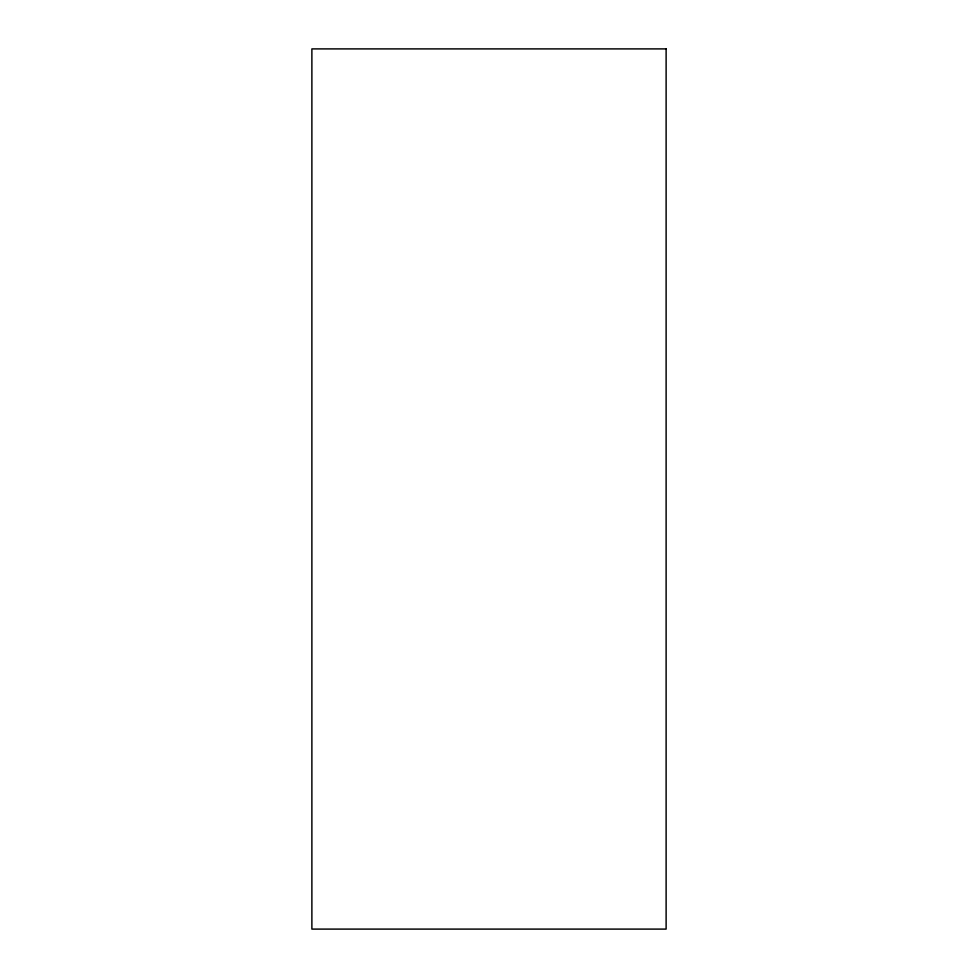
<?xml version="1.0" encoding="UTF-8"?>
<svg xmlns="http://www.w3.org/2000/svg" width="978" height="978" viewBox="0 0 978 978"><rect width="100%" height="100%" fill="white"/><g stroke="black" fill="none" stroke-linecap="round" stroke-linejoin="round"><path stroke-width="1.47" d="M666.116 48.9L311.884 48.9L311.884 929.1L666.116 929.1L666.116 48.9"/></g></svg>
